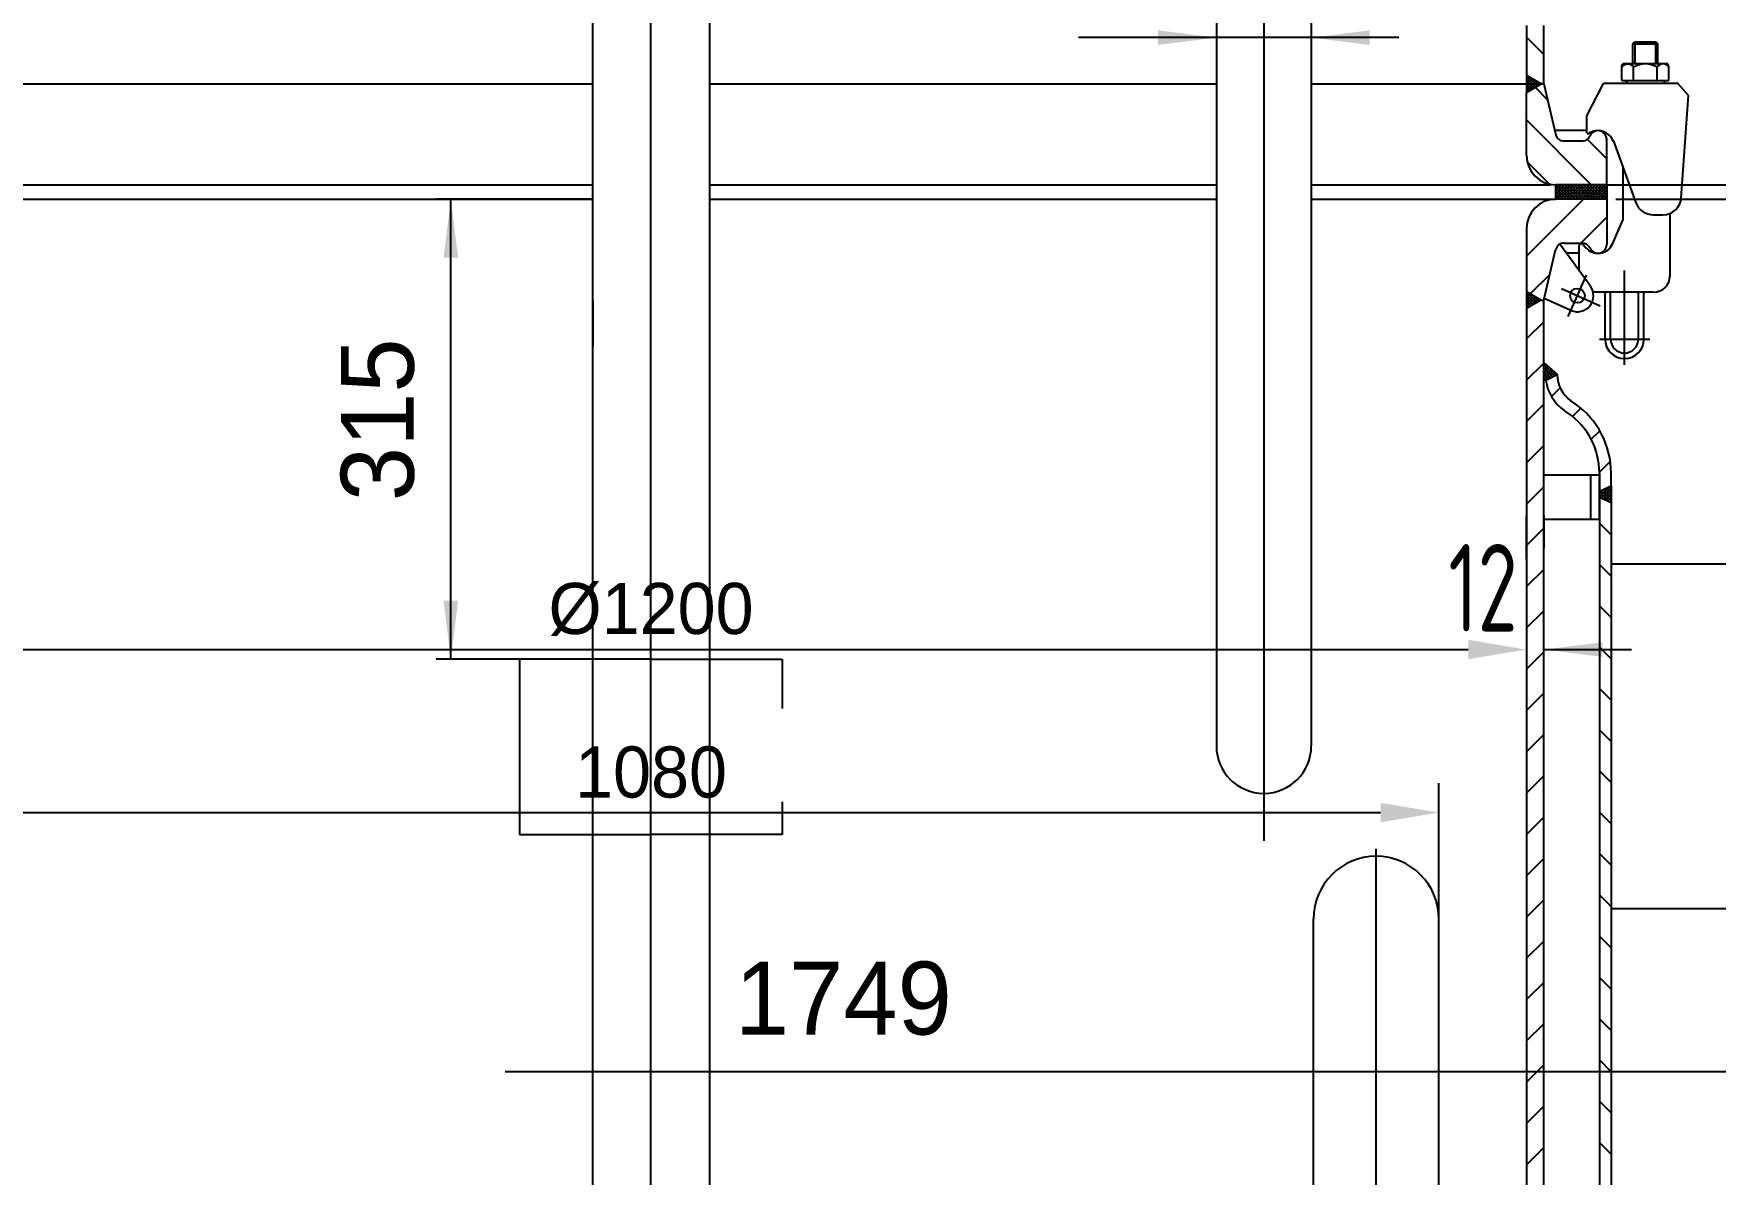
# Model space of a CAD drawing. Extents: x -1085 to 561, y -220 to 621.
# Drawn here: x 76.9 to 192.2, y 288.8 to 367 of the extents above; entities that cross this region are included whole.
import ezdxf

# ---------------------------------------------------------------- set-up
doc = ezdxf.new("R2010")
doc.units = 0
doc.layers.get('0').update_dxf_attribs({"color": 8, "linetype": 'CONTINUOUS'})
doc.layers.get('DEFPOINTS').update_dxf_attribs({"linetype": 'CONTINUOUS'})
for name, color, linetype in [('0-EQUIPMENT', 7, 'CONTINUOUS'), ('5', 8, 'CONTINUOUS'), ('9', 8, 'CONTINUOUS')]:
    doc.layers.add(name, color=color, linetype=linetype)
doc.styles.add('HZTXT', font='tssdeng.shx', dxfattribs={"width": 0.8, "bigfont": 'tssdchn.shx'})
doc.styles.get("Standard").update_dxf_attribs({"font": 'cadt_en', "bigfont": 'cadt_hz'})
doc.styles.add('STYLE1', font='cadt_en.shx', dxfattribs={"width": 0.650136, "bigfont": 'cadt_hz.shx'})
doc.styles.add('STYLE28', font='cadt_en.shx', dxfattribs={"width": 1.284196, "bigfont": 'cadt_hz.shx'})
doc.dimstyles.get("Standard").update_dxf_attribs({"dimtxt": 3.5, "dimasz": 4, "dimexe": 2, "dimexo": 0, "dimgap": 1, "dimtad": 1, "dimtoh": 1, "dimdec": 4, "dimzin": 0, "dimtxsty": 'STANDARD', "dimcen": 0, "dimazin": 3, "dimtfac": 1, "dimtdec": 4, "dimtmove": 0, "dimatfit": 3, "dimtolj": 1, "dimtzin": 0})

# ---------------------------------------------------------------- blocks, each defined once
blk = doc.blocks.new('*U0')
at = {"layer": '5'}
for p, q in [((115.21, 348.65), (115.21, 345.55, 1)), ((123.21, 348.65), (123.21, 345.55))]:
    blk.add_line(p, q, dxfattribs=at)
blk = doc.blocks.new('*U1')
at = {"layer": '5'}
blk.add_line((179.21, 330.96), (179.21, 333.91), dxfattribs=at)
blk = doc.blocks.new('*U3')
at = {"layer": '5'}
for p, q in [((179.21, 331.82), (179.21, 333.92, 1)), ((180.41, 331.71), (180.41, 333.92))]:
    blk.add_line(p, q, dxfattribs=at)
blk = doc.blocks.new('*D9')
at = {"layer": '0-EQUIPMENT', "color": 0}
for p, q in [((59.21, 348.13), (59.21, 322.77)), ((179.21, 348.13), (179.21, 322.77)), ((63.21, 324.77), (175.21, 324.77))]:
    blk.add_line(p, q, dxfattribs=at)
for points in [[(63.21, 325.44), (63.21, 324.11), (59.21, 324.77)], [(175.21, 325.44), (175.21, 324.11), (179.21, 324.77)]]:
    blk.add_solid(points, dxfattribs=at)
at = {"layer": 'DEFPOINTS', "color": 0}
for p in [(59.21, 348.13), (179.21, 348.13), (179.21, 324.77)]:
    blk.add_point(p, dxfattribs=at)
at = {"layer": '0-EQUIPMENT', "color": 0, "insert": (119.21, 327.52), "char_height": 3.5, "attachment_point": 5}
blk.add_mtext('\\A1;%%c1200', dxfattribs=at)
blk = doc.blocks.new('*U10')
blk.add_line((180.41, 324.77), (186.41, 324.77))
blk.add_solid([(180.41, 324.77), (184.41, 325.27), (184.41, 324.27)])
blk = doc.blocks.new('*D11')
at = {"layer": '0-EQUIPMENT', "color": 0}
for p, q in [((65.21, 306.31), (65.21, 315.61)), ((173.21, 306.31), (173.21, 315.61)), ((69.21, 313.61), (169.21, 313.61))]:
    blk.add_line(p, q, dxfattribs=at)
for points in [[(69.21, 314.27), (69.21, 312.94), (65.21, 313.61)], [(169.21, 314.27), (169.21, 312.94), (173.21, 313.61)]]:
    blk.add_solid(points, dxfattribs=at)
at = {"layer": 'DEFPOINTS', "color": 0}
for p in [(173.21, 313.61), (65.21, 306.31), (173.21, 306.31)]:
    blk.add_point(p, dxfattribs=at)
at = {"layer": '0-EQUIPMENT', "color": 0, "insert": (119.21, 316.36), "char_height": 3.5, "attachment_point": 5}
blk.add_mtext('\\A1;1080', dxfattribs=at)
blk = doc.blocks.new('*D16')
for p, q in [((115.21, 355.61), (104.49, 355.61)), ((105.49, 324.11), (105.49, 355.61)), ((110.21, 324.11), (104.49, 324.11))]:
    blk.add_line(p, q)
for points in [[(105.49, 355.61), (105.99, 351.61), (104.99, 351.61)], [(105.49, 324.11), (104.99, 328.11), (105.99, 328.11)]]:
    blk.add_solid(points)
at = {"style": 'STYLE1'}
blk.add_text('315', height=5, rotation=90, dxfattribs=at).set_placement((102.95, 334.93))
blk = doc.blocks.new('*U42')
at = {"layer": '9'}
for p, q in [((179.21, 331.91), (179.22, 331.92, 1)), ((179.21, 329.08), (180.41, 330.28)), ((179.21, 326.25), (180.41, 327.45)), ((179.21, 323.43), (180.41, 324.63)), ((179.21, 320.6), (180.41, 321.8)), ((179.21, 317.77), (180.41, 318.97)), ((179.21, 314.94), (180.41, 316.14)), ((179.21, 312.11), (180.41, 313.31)), ((179.21, 309.28), (180.41, 310.48)), ((179.21, 306.45), (180.41, 307.65)), ((179.21, 303.63), (180.41, 304.83)), ((179.21, 300.8), (180.41, 302)), ((179.21, 297.97), (180.41, 299.17)), ((179.21, 295.14), (180.41, 296.34)), ((179.21, 292.31), (180.41, 293.51)), ((179.21, 289.48), (180.41, 290.68))]:
    blk.add_line(p, q, dxfattribs=at)
blk = doc.blocks.new('*U43')
at = {"layer": '9'}
for p, q in [((184.21, 333.43), (185.01, 332.63, 1)), ((184.21, 330.6), (185.01, 329.8)), ((184.21, 327.77), (185.01, 326.97)), ((184.21, 324.94), (185.01, 324.14)), ((184.21, 322.11), (185.01, 321.31)), ((184.21, 319.28), (185.01, 318.48)), ((184.21, 316.46), (185.01, 315.66)), ((184.21, 313.63), (185.01, 312.83)), ((184.21, 310.8), (185.01, 310)), ((184.21, 307.97), (185.01, 307.17)), ((184.21, 305.14), (185.01, 304.34)), ((184.21, 302.31), (185.01, 301.51)), ((184.21, 299.49), (185.01, 298.69)), ((184.21, 296.66), (185.01, 295.86)), ((184.21, 293.83), (185.01, 293.03)), ((184.21, 291), (185.01, 290.2))]:
    blk.add_line(p, q, dxfattribs=at)
blk = doc.blocks.new('*U47')
at = {"layer": '9'}
for p, q in [((180.41, 344.35), (180.44, 344.38)), ((180.41, 344.14), (180.55, 344.28)), ((180.41, 344.23), (181.12, 343.51)), ((180.41, 343.93), (180.66, 344.18)), ((180.41, 343.72), (180.77, 344.08)), ((180.98, 343.44), (180.41, 344.02)), ((180.41, 343.5), (180.89, 343.98)), ((180.41, 343.29), (181, 343.88)), ((180.41, 343.8), (180.84, 343.37)), ((180.41, 343.59), (180.7, 343.3)), ((180.54, 343.22), (181.11, 343.79)), ((180.66, 344.19), (181.26, 343.59)), ((180.98, 343.44), (181.22, 343.69)), ((180.41, 343.38), (180.56, 343.23)), ((184.21, 335.21), (184.95, 335.96)), ((184.21, 335.43), (184.55, 335.77)), ((184.21, 335.55), (184.84, 334.92)), ((184.31, 335.66), (185.01, 334.96)), ((184.35, 335.14), (185.01, 335.8)), ((184.45, 335.73), (185.01, 335.17)), ((184.49, 335.08), (185.01, 335.59)), ((184.6, 335.79), (185.01, 335.38)), ((185.01, 335.6), (184.74, 335.86)), ((184.89, 335.93), (185.01, 335.81)), ((184.21, 335.34), (184.44, 335.1, 1)), ((184.64, 335.01), (185.01, 335.38)), ((184.78, 334.94), (185.01, 335.16)), ((184.93, 334.87), (185.01, 334.95))]:
    blk.add_line(p, q, dxfattribs=at)
blk = doc.blocks.new('*U48')
at = {"layer": '9'}
for p, q in [((179.21, 351.71), (183.11, 355.61, 1)), ((182.94, 352.61), (184.71, 354.38)), ((179.46, 349.14), (180.82, 350.49)), ((179.21, 346.05), (180.41, 347.25)), ((179.21, 343.22), (180.41, 344.42)), ((179.21, 340.4), (180.41, 341.6)), ((179.21, 337.57), (180.41, 338.77)), ((179.21, 334.74), (180.41, 335.94)), ((179.22, 331.92), (180.41, 333.11))]:
    blk.add_line(p, q, dxfattribs=at)
blk = doc.blocks.new('*U49')
at = {"layer": '9'}
for p, q in [((180.91, 342.1), (181.51, 342.7, 1)), ((182.37, 340.73), (182.94, 341.3)), ((183.64, 339.17), (184.23, 339.76)), ((184.21, 336.91), (184.95, 337.66))]:
    blk.add_line(p, q, dxfattribs=at)
blk = doc.blocks.new('*U59')
at = {"layer": '9'}
for p, q in [((179.21, 363.94), (179.3, 364.04)), ((179.21, 363.73), (179.43, 363.96)), ((179.21, 363.88), (179.81, 363.28)), ((179.21, 363.52), (179.57, 363.88)), ((179.21, 363.31), (179.7, 363.8)), ((179.21, 363.09), (179.84, 363.72)), ((179.21, 363.67), (179.67, 363.2)), ((179.21, 363.46), (179.54, 363.13)), ((179.21, 363.25), (179.4, 363.05)), ((179.22, 364.08), (179.94, 363.36)), ((179.33, 363.01), (179.97, 363.65)), ((179.72, 363.79), (180.08, 363.44)), ((179.83, 363.3), (180.11, 363.57)), ((179.27, 362.97), (179.21, 363.03)), ((181.21, 356.61), (181.21, 356.61)), ((181.21, 356.4), (181.42, 356.61)), ((181.21, 356.18), (181.63, 356.61)), ((181.21, 355.97), (181.84, 356.61)), ((181.21, 355.76), (182.06, 356.61)), ((181.21, 356.58), (182.17, 355.61)), ((181.21, 356.37), (181.96, 355.61)), ((181.21, 356.16), (181.75, 355.61)), ((181.27, 355.61), (182.27, 356.61)), ((181.39, 356.61), (182.39, 355.61)), ((181.48, 355.61), (182.48, 356.61)), ((181.6, 356.61), (182.6, 355.61)), ((181.69, 355.61), (182.69, 356.61)), ((181.81, 356.61), (182.81, 355.61)), ((181.91, 355.61), (182.91, 356.61)), ((182.02, 356.61), (183.02, 355.61)), ((182.12, 355.61), (183.12, 356.61)), ((182.23, 356.61), (183.23, 355.61)), ((182.33, 355.61), (183.33, 356.61)), ((182.45, 356.61), (183.45, 355.61)), ((182.54, 355.61), (183.54, 356.61)), ((182.66, 356.61), (183.66, 355.61)), ((182.75, 355.61), (183.75, 356.61)), ((182.87, 356.61), (183.87, 355.61)), ((182.97, 355.61), (183.97, 356.61)), ((183.08, 356.61), (184.08, 355.61)), ((183.18, 355.61), (184.18, 356.61)), ((183.29, 356.61), (184.29, 355.61)), ((183.39, 355.61), (184.39, 356.61)), ((183.51, 356.61), (184.51, 355.61)), ((183.6, 355.61), (184.6, 356.61)), ((183.72, 356.61), (184.71, 355.62)), ((183.81, 355.61), (184.71, 356.5)), ((183.93, 356.61), (184.71, 355.84)), ((184.03, 355.61), (184.71, 356.29)), ((184.14, 356.61), (184.71, 356.05)), ((184.36, 356.61), (184.71, 356.26)), ((184.57, 356.61), (184.71, 356.47)), ((181.21, 355.94), (181.54, 355.61)), ((181.21, 355.73), (181.33, 355.61)), ((184.24, 355.61), (184.71, 356.08)), ((184.45, 355.61), (184.71, 355.87)), ((184.66, 355.61), (184.71, 355.65)), ((179.21, 349.25), (179.91, 348.54)), ((179.21, 349.09), (179.33, 349.22)), ((179.21, 348.88), (179.46, 349.14)), ((179.21, 348.67), (179.6, 349.06)), ((179.21, 349.03), (179.78, 348.46)), ((179.21, 348.46), (179.73, 348.98)), ((179.21, 348.24), (179.87, 348.91)), ((179.64, 348.39), (179.21, 348.82)), ((179.21, 348.61), (179.51, 348.31)), ((179.21, 348.4), (179.37, 348.23)), ((179.21, 348.18), (179.24, 348.15, 1)), ((179.45, 348.27), (180, 348.83)), ((179.61, 349.06), (180.04, 348.62)), ((179.95, 348.56), (180.14, 348.75)), ((180.18, 348.7), (180.11, 348.77))]:
    blk.add_line(p, q, dxfattribs=at)
blk = doc.blocks.new('*U63')
at = {"layer": '9'}
for p, q in [((176.11, 381.12), (173.41, 383.82, 1)), ((179.08, 375.32), (176.83, 377.57)), ((180.07, 371.51), (178.51, 373.06)), ((180.39, 368.35), (179.1, 369.64)), ((180.41, 365.51), (179.21, 366.71)), ((180.65, 362.43), (179.81, 363.28)), ((183.65, 356.61), (179.21, 361.05)), ((184.71, 358.38), (183.38, 359.71)), ((180.77, 356.66), (179.25, 358.18))]:
    blk.add_line(p, q, dxfattribs=at)
blk = doc.blocks.new('*D74')
for p, q in [((185.33, 355.61), (225.09, 355.61, 1)), ((222.59, 305.61), (222.59, 355.61)), ((201.63, 305.61), (225.09, 305.61))]:
    blk.add_line(p, q)
for points in [[(222.59, 355.61), (223.09, 351.61), (222.09, 351.61)], [(222.59, 305.61), (222.09, 309.61), (223.09, 309.61)]]:
    blk.add_solid(points)
at = {"style": 'STYLE1'}
blk.add_text('500', height=5, rotation=90, dxfattribs=at).set_placement((220.05, 328.06))
blk = doc.blocks.new('*D75')
for p, q in [((207.01, 302.94), (207.01, 293.36)), ((207.01, 295.86), (109.21, 295.86, 1))]:
    blk.add_line(p, q)
blk.add_solid([(207.01, 295.86), (203.01, 295.36), (203.01, 296.36)])
at = {"style": 'STYLE1'}
blk.add_text('1749', height=5, dxfattribs=at).set_placement((124.95, 298.4))
blk = doc.blocks.new('*D94')
blk.add_line((170.46, 366.68), (148.5, 366.68))
for points in [[(157.96, 366.68), (153.96, 366.18), (153.96, 367.18)], [(164.46, 366.68), (168.46, 367.18), (168.46, 366.18)]]:
    blk.add_solid(points)
at = {"insert": (147.07, 368.11), "char_height": 5, "attachment_point": 7, "style": 'STYLE28'}
blk.add_mtext('%%c65', dxfattribs=at)
blk = doc.blocks.new('*D95')
for p, q in [((141.93, 406.01), (237.17, 406.01)), ((234.67, 356.61), (234.67, 406.01)), ((181.51, 356.61), (237.17, 356.61))]:
    blk.add_line(p, q)
for points in [[(234.67, 406.01), (235.17, 402.01), (234.17, 402.01)], [(234.67, 356.61), (234.17, 360.61), (235.17, 360.61)]]:
    blk.add_solid(points)
at = {"style": 'STYLE1'}
blk.add_text('494', height=5, rotation=90, dxfattribs=at).set_placement((232.13, 376.11))

msp = doc.modelspace()

# ---------------------------------------------------------------- linework, layer by layer
at = {"layer": '0-EQUIPMENT'}
for p, q in [((119.20564, 218.08516), (119.20564, 534.31655)), ((161.20564, 410.29257), (161.20564, 311.67525)), ((115.20564, 407.01133), (115.20564, 258.04325)), ((123.20564, 407.01133), (123.20564, 258.04325)), ((157.95564, 402.9213), (157.95564, 318.1713, 6.28319)), ((164.45564, 402.9213), (164.45564, 318.1713)), ((179.20564, 367.51133), (179.20564, 364.08868)), ((180.40564, 363.51133), (180.40564, 367.51133)), ((186.50283, 366.25426), (186.64574, 366.39717)), ((186.50283, 366.25426), (188.20949, 366.25426)), ((186.50283, 364.87746), (186.50283, 366.25426)), ((186.64398, 364.87746), (186.64398, 366.39437)), ((186.64574, 366.39717), (188.06658, 366.39717)), ((188.06658, 366.39717), (188.20949, 366.25426)), ((188.06834, 364.87746), (188.06834, 366.39437)), ((188.20949, 364.87746), (188.20949, 366.25426)), ((185.74055, 364.72047), (185.81306, 364.87746, 6.28319)), ((185.74055, 363.7538), (185.74055, 364.72047)), ((188.89199, 364.87746), (185.81306, 364.87746, 6.28319)), ((186.54734, 363.7538), (186.54734, 364.66458)), ((188.16498, 363.7538), (188.16498, 364.67978)), ((188.97176, 364.70825), (188.89199, 364.87746)), ((188.97176, 363.7538), (188.97176, 364.70825)), ((58.00564, 363.51133), (115.20564, 363.51133)), ((123.20564, 363.51133), (157.95564, 363.51133)), ((164.45564, 363.51133), (180.40564, 363.51133)), ((179.20564, 364.08868), (179.20564, 362.93398)), ((180.20564, 363.51133), (179.20564, 364.08868)), ((179.20564, 362.93398), (180.20564, 363.51133, 6.28319)), ((180.40564, 363.51133), (180.20564, 363.51133, 6.28319)), ((180.20564, 363.51133), (180.40564, 363.51133)), ((180.40564, 363.51133), (181.2162, 359.9989)), ((183.34672, 361.31949), (184.47616, 363.53703)), ((189.57739, 363.53703), (184.47616, 363.53703)), ((185.74055, 363.7538), (188.96768, 363.7538)), ((186.07046, 363.7538), (186.06961, 363.53703)), ((188.64185, 363.7538), (188.6427, 363.53703)), ((190.30751, 362.72056), (189.57739, 363.53703, 1)), ((179.20564, 358.61133), (179.20564, 362.93398, 6.28319)), ((189.81565, 355.71414), (190.30751, 362.72056)), ((183.34672, 360.16977), (183.34672, 361.31949)), ((183.34672, 360.31133), (181.1441, 360.31133)), ((181.70339, 359.61133), (183.08094, 359.61133)), ((184.10564, 360.31133), (184.09609, 360.31133)), ((184.70564, 356.61133), (184.70564, 359.71133)), ((185.16015, 359.58423), (186.7014, 355.37731, 6.28319)), ((185.79915, 357.84005), (185.7996, 354.18644)), ((57.20564, 356.61133), (115.20564, 356.61133)), ((123.20564, 356.61133), (157.95564, 356.61133)), ((164.45564, 356.61133), (180.88392, 356.61133)), ((164.45564, 356.61133), (180.88392, 356.61133, 1)), ((184.70564, 356.61133), (181.20564, 356.61133)), ((181.20564, 356.61133), (181.20564, 355.61133)), ((184.70564, 356.61133), (184.70564, 355.61133)), ((57.20564, 355.61133), (115.20564, 355.61133)), ((123.20564, 355.61133), (157.95564, 355.61133)), ((164.45564, 355.61133), (181.20564, 355.61133)), ((184.70564, 355.61133), (181.20564, 355.61133)), ((184.70564, 355.61133), (184.70564, 352.51133)), ((185.1, 352.54691), (185.7996, 354.18644, 6.28319)), ((187.89343, 354.54451), (188.54767, 354.54629, 6.28319)), ((189.03426, 354.64318), (189.03426, 350.26428)), ((179.20564, 353.61133), (179.20564, 349.28868, 6.28319)), ((180.40564, 348.71133), (181.19831, 352.14625)), ((183.58739, 349.65546), (181.49349, 352.5369)), ((181.78294, 352.61133), (183.01476, 352.61133, 6.28319)), ((182.81892, 351.91133), (181.94808, 351.91133)), ((182.81892, 350.71296), (182.81892, 352.43352, 6.28319)), ((183.06942, 352.52759), (183.2808, 352.28581)), ((182.06101, 347.5788), (183.3194, 350.4059, 6.28319)), ((185.92327, 344.26163), (185.92327, 350.73245)), ((179.20564, 349.28868), (180.20564, 348.71133)), ((179.20564, 349.28868), (179.20564, 348.13398, 6.28319)), ((181.60216, 349.49638), (184.25268, 348.31659)), ((187.91984, 349.25086), (183.77058, 349.25086)), ((184.58945, 346.03193), (184.58945, 349.25086)), ((184.97054, 346.03193), (184.97054, 349.25086)), ((186.876, 346.03193), (186.876, 349.25086, 6.28319)), ((187.25709, 346.03193), (187.25709, 349.25086)), ((180.20564, 348.71133), (179.20564, 348.13398, 6.28319)), ((179.20564, 348.13398), (179.20564, 270.18868)), ((180.20564, 348.71133), (180.40564, 348.71133)), ((180.40564, 269.61133), (180.40564, 348.71133)), ((182.25022, 348.00387), (180.42941, 348.81434)), ((184.21784, 346.03193), (187.66707, 346.03193, 6.28319)), ((180.40564, 344.41133), (181.30564, 343.61133, 6.28319)), ((180.53242, 343.21133), (181.30564, 343.61133, 6.28319)), ((180.53242, 343.21133), (180.40564, 343.21133)), ((182.53238, 341.60711), (182.24377, 341.8092)), ((182.07352, 340.95179), (181.78491, 341.15388)), ((184.20564, 336.71133), (180.40564, 336.71133)), ((183.60564, 333.71133), (183.60564, 336.71133)), ((184.20564, 336.85603), (184.20564, 335.61133)), ((184.20564, 333.71133), (184.20564, 336.71133)), ((185.00564, 335.98438), (185.00564, 336.85603, 6.28319)), ((184.20564, 335.61133), (185.00564, 335.98438)), ((185.00564, 335.98438), (185.00564, 334.83829)), ((184.20564, 335.21133), (184.20564, 267.45774)), ((184.20564, 335.21133), (185.00564, 334.83829)), ((185.00564, 334.83829), (185.00564, 264.742)), ((180.40564, 333.71133), (184.20564, 333.71133)), ((195.00564, 330.61133), (185.00564, 330.61133)), ((119.20564, 324.11133), (110.20564, 324.11133)), ((110.20564, 324.11133), (110.20564, 312.11133)), ((119.20564, 324.11133), (128.20564, 324.11133)), ((128.20564, 324.11133), (128.20564, 320.72384)), ((128.20564, 314.34884), (128.20564, 312.11133)), ((110.20564, 312.11133), (119.20564, 312.11133)), ((128.20564, 312.11133), (119.20564, 312.11133)), ((168.90564, 275.09837), (168.90564, 311.11133, 6.28319)), ((214.00564, 307.01133), (185.00564, 307.01133)), ((164.60564, 275.09837), (164.60564, 306.31133)), ((173.20564, 275.09837), (173.20564, 306.31133))]:
    msp.add_line(p, q, dxfattribs=at)
msp.add_circle((182.69754, 349.00881), 0.5, dxfattribs=at)
for centre, radius, start, end in [((186.14148, 364.38255), 0.49015, 34.8396149, 144.8811995), ((187.35616, 363.23444), 1.64302, 60.8164627, 119.6334349), ((188.56179, 364.39205), 0.49015, 33.2349704, 145.6102827), ((181.70339, 360.11133), 0.5, 192.9946168, 270), ((183.08094, 360.11133), 0.5, 270, 338.6763137), ((183.41817, 360.16977), 0.07145, 180, 304.6596543), ((184.10086, 359.18236), 1.12898, 20.1209121, 124.6596543), ((184.10564, 359.71133), 0.6, 0, 158.6763137), ((181.20564, 358.61133), 2, 180, 270), ((181.20564, 353.61133), 2, 90, 180), ((187.89343, 355.81403), 1.26951, 200.1209121, 270.3108364), ((188.54767, 355.8166), 1.27031, 270.2249488, 355.9844118), ((181.78294, 352.01133), 0.6, 90, 167.0053832), ((182.96183, 352.43352), 0.14291, 41.1633651, 180), ((183.01476, 352.01133), 0.6, 24.6243184, 90), ((184.10564, 353.00697), 1.09564, 221.1633651, 336.0844974), ((184.10564, 352.51133), 0.6, 204.6243184, 360), ((182.69754, 349.00881), 1.1, 246.0053832, 396.0053832), ((187.91984, 350.37031), 1.11946, 270, 360), ((185.92327, 346.03193), 1.33382, 180, 360), ((185.92327, 346.03193), 0.95273, 180, 360), ((183.50564, 343.61133), 2.2, 180, 235), ((183.50564, 343.61133), 3, 187.6622557, 235), ((179.20564, 336.85603), 5.8, 0, 55), ((179.20564, 336.85603), 5, 0, 55), ((161.20564, 318.1713), 3.25, 180, 360), ((168.90564, 306.31133), 4.3, 0, 180)]:
    msp.add_arc(centre, radius, start, end, dxfattribs=at)

# ---------------------------------------------------------------- block references
for name in ['*D95', '*U63', '*D94', '*U59', '*D16', '*U48', '*D74', '*U0', '*U47', '*U49', '*U1', '*U3', '*U43', '*U42', '*U10', '*D75']:
    msp.add_blockref(name, (0, 0), dxfattribs=at)

# ---------------------------------------------------------------- texts
at = {"layer": '0-EQUIPMENT', "style": 'HZTXT', "width": 0.7}
msp.add_text('12', height=6, dxfattribs=at).set_placement((173.85433, 326.00134))

# ---------------------------------------------------------------- dimensions: what is measured, and where the dimension line sits
at = {"layer": '0-EQUIPMENT'}
for base, p1, p2, text, picture, middle in [((179.20564, 324.77458), (59.20564, 348.13398), (179.20564, 348.13398), '%%c1200', '*D9', (119.20564, 327.52458)), ((173.20564, 313.60527), (65.20564, 306.31133), (173.20564, 306.31133), '1080', '*D11', (119.20564, 316.35527))]:
    dim = msp.add_linear_dim(base=base, p1=p1, p2=p2, text=text, dimstyle='STANDARD', dxfattribs=at)
    dim.commit()
    dim.dimension.update_dxf_attribs({"geometry": picture, "text_midpoint": middle})

doc.saveas('drawing.dxf')
